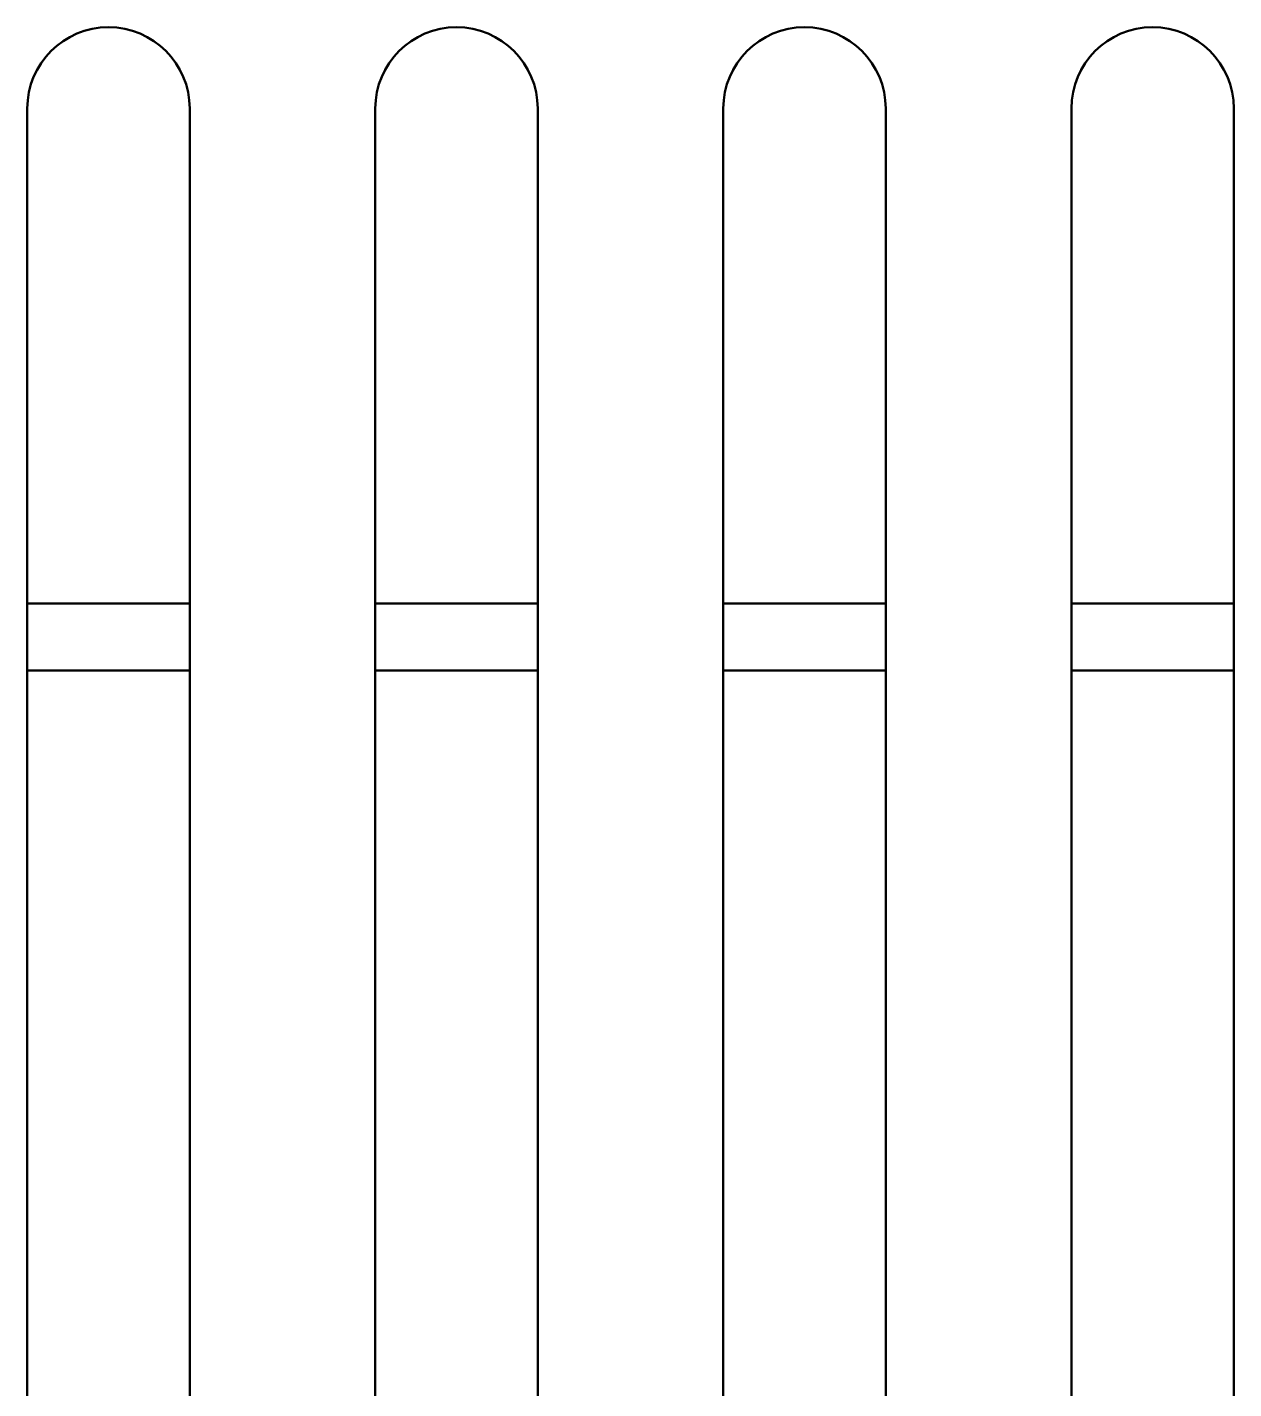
# Model space of a CAD drawing. Header units: millimetres. Extents: x 2121 to 4904, y 892 to 1933.
# Drawn here: x 2738.78 to 2769.98, y 1420.51 to 1455.73 of the extents above; entities that cross this region are included whole.
import ezdxf

# ---------------------------------------------------------------- set-up
doc = ezdxf.new("R2010")
doc.units = ezdxf.units.MM
doc.header["$LTSCALE"] = 1.8
doc.layers.add('외형선(ISO)', color=7, linetype='Continuous', lineweight=50)

msp = doc.modelspace()

# ---------------------------------------------------------------- linework, layer by layer
at = {"layer": '외형선(ISO)', "color": 7}
for p, q in [((2738.779, 1386.133), (2738.779, 1453.633)), ((2742.979, 1453.633), (2742.979, 1386.133)), ((2747.779, 1386.133), (2747.779, 1453.633)), ((2751.979, 1453.633), (2751.979, 1386.133)), ((2756.779, 1386.133), (2756.779, 1453.633)), ((2760.979, 1453.633), (2760.979, 1386.133)), ((2765.779, 1386.133), (2765.779, 1453.633)), ((2769.979, 1453.633), (2769.979, 1386.133)), ((2738.779, 1440.824), (2742.979, 1440.824)), ((2747.779, 1440.824), (2751.979, 1440.824)), ((2756.779, 1440.824), (2760.979, 1440.824)), ((2765.779, 1440.824), (2769.979, 1440.824)), ((2738.779, 1439.094), (2742.979, 1439.094)), ((2747.779, 1439.094), (2751.979, 1439.094)), ((2756.779, 1439.094), (2760.979, 1439.094)), ((2765.779, 1439.094), (2769.979, 1439.094))]:
    msp.add_line(p, q, dxfattribs=at)
for centre in [(2740.879, 1453.633), (2749.879, 1453.633), (2758.879, 1453.633), (2767.879, 1453.633)]:
    msp.add_arc(centre, 2.1, 0, 180, dxfattribs=at)

doc.saveas('drawing.dxf')
